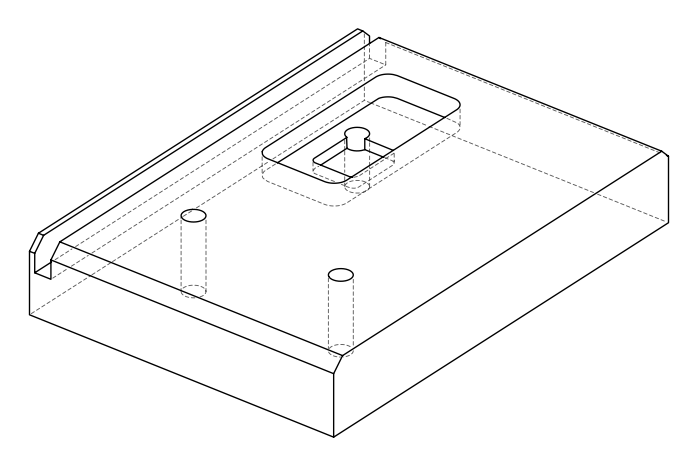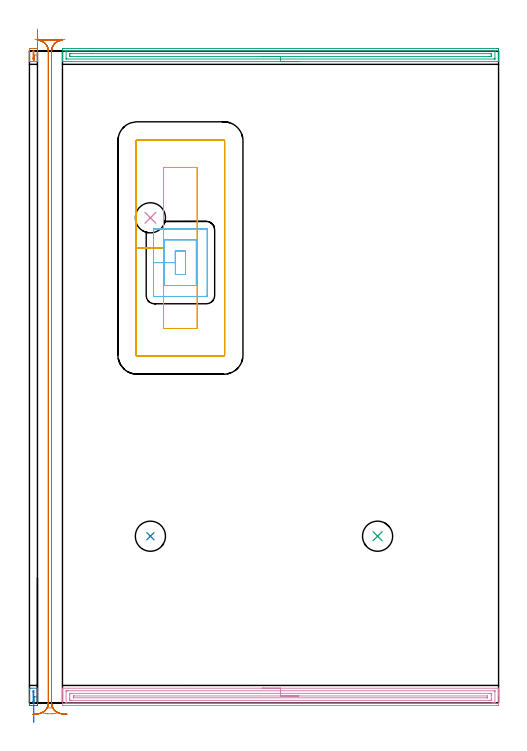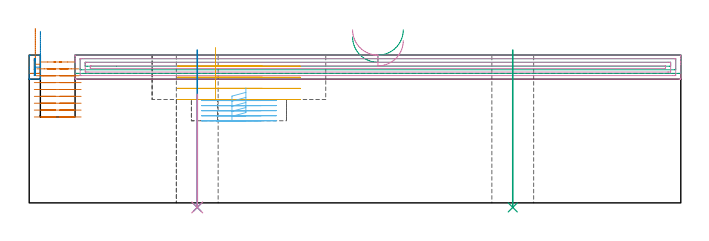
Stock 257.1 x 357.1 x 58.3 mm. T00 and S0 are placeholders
(PLAN: 10 operations, 4 tool changes, 37.1 min)
(1 AREA_MILL | FG_CHAMFER_SURFACE | UGT0205_001 | 0.3 min | 231 mm3)
(2 AREA_MILL_1 | FG_CHAMFER_SURFACE_1 | UGT0205_001 | 0.36 min | 455 mm3)
(3 AREA_MILL_2 | FG_CHAMFER_SURFACE_2 | UGT0205_001 | 5.93 min | 6308 mm3)
(4 AREA_MILL_3 | FG_CHAMFER_SURFACE_3 | UGT0205_001 | 7.84 min | 10994 mm3)
(5 MILL_RECTANGULAR_POCKET | POCKET_RECTANGULAR_STRAIGHT | UGT0201_104 | Follow Part, ap 5, ae 75% | 4.97 min | 164166 mm3)
(6 MILL_RECTANGULAR_POCKET_1 | POCKET_RECTANGULAR_STRAIGHT_1 | NXT0201_009 | Follow Part, ap 2, ae 75% | 3.08 min | 14070 mm3)
(7 MILL_RECTANGULAR_SLOT | SLOT_RECTANGULAR | NXT0201_011 | Follow Part, ap 3, ae 75% | 13.93 min | 118693 mm3)
(8 INDEXABLE_INSERT_DRILL_THROUGH_HOLE_FROM_SOLID | STEP1HOLE | NXT0302_004 | 0.25 min | 12424 mm3)
(9 INDEXABLE_INSERT_DRILL_THROUGH_HOLE_FROM_SOLID_1 | STEP1HOLE_1 | NXT0302_004 | 0.25 min | 12457 mm3)
(10 INDEXABLE_INSERT_DRILL_THROUGH_HOLE_FROM_SOLID_2 | STEP1HOLE_2 | NXT0302_004 | 0.18 min | 8312 mm3)
(TOOL UGT0205_001 | Chamfer Mill 20 x 3 x 45 deg. | D20 FL50 Z2)
(TOOL UGT0201_104 | End Mill 20 mm | D20 FL22 Z2)
(TOOL NXT0201_009 | ENDMILL 8mm [2P460-0800-NA 1630] | D8 FL26 Z6)
(TOOL NXT0201_011 | ENDMILL 12mm [2P460-1200-NA 1630] | D12 FL38 Z6)
(TOOL NXT0302_004 | Index. Insert Drill 16.5mm [880-D1650L20-05] | D16.5 PA176 FL83 Z2)
(OP 1 AREA_MILL)
G17 G21 G94 G90
T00 M6
G54
G17 G0 G90 X4.4 Y369.142 S1061 M3
G43 Z68.3 H0
Z54.7
G94 G1 Y368.499 Z54.111 F250.
Y367.807 Z53.58
Y367.071 Z53.111
Y366.297 Z52.708
Y365.491 Z52.374
Y364.659 Z52.112
Y363.808 Z51.923
Y362.943 Z51.809
Y362.071 Z51.771
Y361.199 Z51.809
Y360.335 Z51.923
Y359.483 Z52.112
Y358.651 Z52.374
Y357.845 Z52.708
Y357.071 Z53.111
Y356.335 Z53.58
Y355.643 Z54.111
Y355. Z54.7
Y351.902 Z57.798
X4.39 Y351.407 Z58.293
X3.961 Y351.4 Z58.3
X0.439
X0.01 Y351.407 Z58.293
X0. Y351.901 Z57.799
Y356.328 Z53.372
Y357.213 Z52.481
X0.001 Y358.537 Z51.157
X0.006 Y358.59 Z51.104
X0.439 Y358.6 Z51.1
X3.081
X3.462
X3.961 Y358.598 Z51.102
X4.394 Y358.59 Z51.104
X4.399 Y358.537 Z51.157
X4.4 Y357.213 Z52.481
Y356.33 Z53.37
Y355. Z54.7
X2.4
Y353.471 Z56.229
X2.399 Y353.27 Z56.43
X2.393 Y352.869 Z56.831
X2.39 Y352.82 Z56.88
X2.385 Y352.818 Z56.882
X2.36 Y352.816 Z56.884
X2.093 Y352.814 Z56.886
X2.04 Y352.816 Z56.884
X2.015 Y352.818 Z56.882
X2.01 Y352.82 Z56.88
X2.007 Y352.869 Z56.831
X2.001 Y353.27 Z56.43
X2. Y353.471 Z56.229
Y357.012 Z52.688
X2.002 Y357.112 Z52.588
X2.004 Y357.129 Z52.571
X2.014 Y357.179 Z52.521
X2.172 Y357.185 Z52.515
X2.2
X2.228
X2.386 Y357.179 Z52.521
X2.396 Y357.129 Z52.571
X2.398 Y357.112 Z52.588
X2.4 Y357.012 Z52.688
Y356.328 Z53.372
Y355. Z54.7
Y354.411 Z55.343
Y353.88 Z56.035
Y353.411 Z56.771
Y353.008 Z57.545
Y352.674 Z58.351
Y352.412 Z59.183
Y352.223 Z60.035
Y352.109 Z60.899
Y352.071 Z61.771
Y352.109 Z62.643
Y352.223 Z63.508
Y352.412 Z64.359
Y352.674 Z65.191
Y353.008 Z65.997
Y353.411 Z66.771
Y353.88 Z67.507
Y354.411 Z68.199
Y355. Z68.842
M5
M2
(OP 2 AREA_MILL_1)
G17 G21 G94 G90
T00 M6
G54
G17 G0 G90 X4.4 Y3.198 S1061 M3
G43 Z68.3 H0
Z67.695
G94 G1 Y3.79 Z67.054 F250.
Y4.324 Z66.364
Y4.795 Z65.63
Y5.201 Z64.858
Y5.538 Z64.053
Y5.804 Z63.222
Y5.996 Z62.371
Y6.113 Z61.506
Y6.154 Z60.635
Y6.12 Z59.763
Y6.009 Z58.898
Y5.824 Z58.046
Y5.564 Z57.213
Y5.234 Z56.405
Y4.834 Z55.63
Y4.368 Z54.892
Y3.84 Z54.198
Y3.253 Z53.553
Y2.374 Z52.667
Y-0.689 Z49.606
X4.396 Y-1.129 Z49.167
X4.392 Y-1.491 Z48.805
X4.328 Y-1.494 Z48.802
X3.961 Y-1.5 Z48.8
X0.439
X0.072 Y-1.493 Z48.802
X0.008 Y-1.49 Z48.805
X0. Y-1.129 Z49.166
Y2.374 Z52.667
Y3.247 Z53.547
Y7.629 Z57.929
X0.01 Y7.993 Z58.293
X0.439 Y8. Z58.3
X3.961
X4.39 Y7.993 Z58.293
X4.4 Y7.63 Z57.93
Y3.253 Z53.553
X2.4
Y1.3 Z51.6
X2.399 Y0.623 Z50.923
X2.398 Y0.426 Z50.726
X2.39 Y0.225 Z50.525
X2.369 Y-0.079 Z50.221
X2.2 Y-0.08 Z50.22
X2.025 Y-0.079 Z50.221
X2.01 Y-0.07 Z50.23
X2.004 Y-0.058 Z50.242
X2. Y0.623 Z50.923
Y0.822 Z51.122
X2.001 Y5.877 Z56.177
X2.002 Y6.074 Z56.374
X2.01 Y6.275 Z56.575
X2.031 Y6.579 Z56.879
X2.2 Y6.58 Z56.88
X2.375 Y6.579 Z56.879
X2.391 Y6.57 Z56.87
X2.396 Y6.558 Z56.858
X2.4 Y5.877 Z56.177
Y5.678 Z55.978
Y3.253 Z53.553
Y2.61 Z52.963
Y1.917 Z52.432
Y1.182 Z51.964
Y0.408 Z51.561
Y-0.398 Z51.227
Y-1.23 Z50.965
Y-2.082 Z50.776
Y-2.947 Z50.662
Y-3.818 Z50.624
Y-4.69 Z50.662
Y-5.555 Z50.776
Y-6.407 Z50.965
Y-7.239 Z51.227
Y-8.045 Z51.561
Y-8.818 Z51.964
Y-9.554 Z52.432
Y-10.246 Z52.963
Y-10.889 Z53.553
G0 Z68.3
M5
M2
(OP 3 AREA_MILL_2)
G17 G21 G94 G90
T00 M6
G54
G17 G0 G90 X147.6 Y351.4 S1061 M3
G43 Z68.3 H0
G94 G1 X147.562 Z67.428 F250.
X147.448 Z66.563
X147.259 Z65.712
X146.997 Z64.88
X146.663 Z64.074
X146.26 Z63.3
X145.792 Z62.564
X145.26 Z61.872
X144.671 Z61.229
X144.028 Z60.64
X143.336 Z60.108
X142.6 Z59.64
X141.826 Z59.237
X141.02 Z58.903
X140.188 Z58.641
X139.336 Z58.452
X138.472 Z58.338
X137.6 Z58.3
X18.277
X18.108 Y351.403 Z58.288
X18.1 Y351.424 Z58.267
Y351.799 Z57.901
Y352.084 Z57.615
Y352.787 Z56.908
Y354.024 Z55.673
Y354.558 Z55.137
Y355.176 Z54.52
Y357.831 Z51.866
X18.103 Y358.098 Z51.599
X18.109 Y358.592 Z51.106
X18.223 Y358.595 Z51.103
X18.724 Y358.6 Z51.1
X255.969
X256.476 Y358.599 Z51.101
X256.978 Y358.595 Z51.103
X257.091 Y358.592 Z51.106
X257.1 Y358.098 Z51.599
Y354.558 Z55.137
Y353.139 Z56.557
Y352.787 Z56.908
Y352.084 Z57.615
Y351.799 Z57.901
Y351.424 Z58.267
X257.092 Y351.403 Z58.288
X256.923 Y351.4 Z58.3
X137.6
Y352.814 Z56.886
X20.484 Y352.815 Z56.885
X20.11 Y352.828 Z56.872
X20.105 Y352.943 Z56.757
X20.101 Y353.195 Z56.505
Y356.735 Z52.965
X20.11 Y357.143 Z52.557
X20.115 Y357.18 Z52.52
X20.134 Y357.182 Z52.518
X20.187 Y357.185 Z52.515
X20.295 Y357.186 Z52.514
X20.512
X254.716 Y357.185 Z52.515
X255.09 Y357.172 Z52.528
X255.095 Y357.057 Z52.643
X255.099 Y356.805 Z52.895
Y353.266 Z56.434
X255.09 Y352.857 Z56.843
X255.085 Y352.82 Z56.88
X255.066 Y352.818 Z56.882
X255.013 Y352.815 Z56.885
X254.905 Y352.814 Z56.886
X254.688
X137.6
Y354.228 Z55.472
X22.631 Y354.229 Z55.471
X22.3 Y354.23 Z55.47
X22.189 Y354.232 Z55.468
X22.11 Y354.235 Z55.465
X22.106 Y354.36 Z55.34
X22.102 Y354.558 Z55.142
X22.1 Y354.755 Z54.945
Y355.443 Z54.257
X22.101 Y355.639 Z54.061
X22.105 Y355.706 Z53.994
X22.11 Y355.754 Z53.946
X22.136 Y355.765 Z53.935
X22.3 Y355.767 Z53.933
X22.862 Y355.771 Z53.929
X34.454 Y355.772 Z53.928
X252.569 Y355.771 Z53.929
X252.9 Y355.77 Z53.93
X253.011 Y355.768 Z53.932
X253.09 Y355.765 Z53.935
X253.094 Y355.64 Z54.06
X253.098 Y355.443 Z54.257
X253.1 Y355.245 Z54.455
Y354.558 Z55.142
X253.099 Y354.361 Z55.339
X253.095 Y354.294 Z55.406
X253.09 Y354.244 Z55.456
X253.081 Y354.235 Z55.465
X253.066 Y354.233 Z55.467
X252.9 Y354.231 Z55.469
X252.339 Y354.229 Z55.471
X252.007 Y354.228 Z55.472
X137.6
X136.728 Z55.51
X135.864 Z55.623
X135.012 Z55.812
X134.18 Z56.075
X133.374 Z56.408
X132.6 Z56.811
X131.864 Z57.28
X131.172 Z57.811
X130.529 Z58.4
X129.94 Z59.044
X129.408 Z59.736
X128.94 Z60.472
X128.537 Z61.245
X128.203 Z62.051
X127.941 Z62.883
X127.752 Z63.735
X127.638 Z64.6
X127.6 Z65.472
G0 Z68.3
M5
M2
(OP 4 AREA_MILL_3)
G17 G21 G94 G90
T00 M6
G54
G17 G0 G90 X127.6 Y8. S1061 M3
G43 Z68.3 H0
G94 G1 X127.638 Z67.428 F250.
X127.752 Z66.563
X127.941 Z65.712
X128.203 Z64.88
X128.537 Z64.074
X128.94 Z63.3
X129.408 Z62.564
X129.94 Z61.872
X130.529 Z61.229
X131.172 Z60.64
X131.864 Z60.108
X132.6 Z59.64
X133.374 Z59.237
X134.18 Z58.903
X135.012 Z58.641
X135.863 Z58.452
X136.728 Z58.338
X137.6 Z58.3
X256.923
X257.09 Y7.997 Z58.289
X257.097 Y7.855 Z58.147
X257.1 Y7.705 Z58.005
Y7.448 Z57.748
Y6.753 Z57.048
Y5.529 Z55.826
Y5.001 Z55.296
Y4.39 Z54.685
Y-1.129 Z49.169
X257.097 Y-1.396 Z48.902
X257.09 Y-1.492 Z48.806
X256.991 Y-1.499 Z48.799
X256.476 Y-1.5 Z48.8
X18.724
X18.204 Y-1.495 Z48.803
X18.11 Y-1.492 Z48.806
X18.1 Y-1.393 Z48.905
Y5.001 Z55.296
Y5.529 Z55.826
Y5.877 Z56.173
Y6.405 Z56.701
Y6.753 Z57.048
Y7.448 Z57.748
Y7.705 Z58.005
X18.103 Y7.855 Z58.147
X18.11 Y7.997 Z58.289
X18.277 Y8. Z58.3
X137.6
Y6.586 Z56.886
X254.688 Y6.585 Z56.885
X254.86 Y6.584 Z56.884
X255.043 Y6.58 Z56.88
X255.082 Y6.579 Z56.879
X255.09 Y6.557 Z56.857
X255.093 Y6.524 Z56.824
X255.099 Y6.35 Z56.65
Y0.22 Z50.52
X255.096 Y0.085 Z50.385
X255.09 Y-0.023 Z50.277
X255.085 Y-0.079 Z50.221
X255.049 Y-0.08 Z50.22
X254.688 Y-0.084 Z50.216
X254.517 Y-0.085 Z50.215
X253.794 Y-0.086 Z50.214
X20.512 Y-0.085 Z50.215
X20.34 Y-0.084 Z50.216
X20.157 Y-0.08 Z50.22
X20.118 Y-0.079 Z50.221
X20.11 Y-0.057 Z50.243
X20.107 Y-0.024 Z50.276
X20.101 Y0.15 Z50.45
Y6.28 Z56.58
X20.104 Y6.415 Z56.715
X20.11 Y6.522 Z56.822
X20.115 Y6.579 Z56.879
X20.151 Y6.58 Z56.88
X20.512 Y6.584 Z56.884
X20.683 Y6.585 Z56.885
X21.406 Y6.586 Z56.886
X137.6
Y5.172 Z55.472
X252.007 Y5.171 Z55.471
X252.728 Y5.17 Z55.47
X252.9 Y5.168 Z55.468
X253.065 Y5.165 Z55.465
X253.09 Y5.001 Z55.301
X253.096 Y4.81 Z55.11
X253.099 Y4.126 Z54.426
X253.1 Y3.93 Z54.23
Y2.179 Z52.479
X253.099 Y1.499 Z51.799
X253.097 Y1.401 Z51.701
X253.092 Y1.353 Z51.653
X253.089 Y1.335 Z51.635
X253.069 Y1.333 Z51.633
X252.9 Y1.331 Z51.631
X252.18 Y1.329 Z51.629
X252.007 Y1.328 Z51.628
X23.193 Y1.329 Z51.629
X22.472 Y1.33 Z51.63
X22.3 Y1.332 Z51.632
X22.135 Y1.335 Z51.635
X22.11 Y1.499 Z51.799
X22.104 Y1.69 Z51.99
X22.1 Y2.374 Z52.674
Y2.57 Z52.87
Y4.321 Z54.621
X22.101 Y5.001 Z55.301
X22.103 Y5.099 Z55.399
X22.107 Y5.147 Z55.447
X22.111 Y5.165 Z55.465
X22.131 Y5.167 Z55.467
X22.3 Y5.169 Z55.469
X23.02 Y5.171 Z55.471
X23.193 Y5.172 Z55.472
X137.6
Y3.757 Z54.057
X250.954
X251.013 Y3.756 Z54.056
X251.075 Y3.753 Z54.053
X251.09 Y3.751 Z54.051
X251.093 Y3.731 Z54.031
X251.096 Y3.679 Z53.979
X251.1 Y3.263 Z53.563
Y3.25 Z53.55
X251.093 Y2.819 Z53.119
X251.09 Y2.766 Z53.066
X251.083 Y2.749 Z53.049
X251.047 Y2.748 Z53.048
X250.909 Y2.745 Z53.045
X250.736 Y2.743 Z53.043
X24.246
X24.187 Y2.744 Z53.044
X24.125 Y2.747 Z53.047
X24.11 Y2.749 Z53.049
X24.107 Y2.769 Z53.069
X24.104 Y2.821 Z53.121
X24.1 Y3.237 Z53.537
Y3.25 Z53.55
X24.107 Y3.681 Z53.981
X24.11 Y3.734 Z54.034
X24.117 Y3.751 Z54.051
X24.153 Y3.752 Z54.052
X24.291 Y3.755 Z54.055
X24.464 Y3.757 Z54.057
X137.6
X138.472 Z54.095
X139.336 Z54.209
X140.188 Z54.398
X141.02 Z54.66
X141.826 Z54.994
X142.6 Z55.397
X143.336 Z55.866
X144.028 Z56.397
X144.671 Z56.986
X145.26 Z57.629
X145.791 Z58.322
X146.26 Z59.057
X146.663 Z59.831
X146.997 Z60.637
X147.259 Z61.469
X147.448 Z62.321
X147.562 Z63.186
X147.6 Z64.057
G0 Z68.3
M5
M2
(OP 5 MILL_RECTANGULAR_POCKET)
G17 G21 G94 G90
T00 M6
G54
G17 G0 G90 X73.5 Y276.774 S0 M3
G43 Z68.301 H0
Z61.301
G94 G1 Y249.25 Z53.925 F250.
Y205.1 F500.
X92.
Y293.4
X73.5
Y249.25
X58.5
Y190.6
G3 X59. Y190.1 R0.5
G1 X106.5
G3 X107. Y190.6 R0.5
G1 Y307.9
G3 X106.5 Y308.4 R0.5
G1 X59.
G3 X58.5 Y307.9 R0.5
G1 Y249.25
Y248.25
G0 X73.5 Y276.774 Z56.925
G1 Y249.25 Z49.55 F250.
Y205.1 F500.
X92.
Y293.4
X73.5
Y249.25
X58.5
Y190.6
G3 X59. Y190.1 R0.5
G1 X106.5
G3 X107. Y190.6 R0.5
G1 Y307.9
G3 X106.5 Y308.4 R0.5
G1 X59.
G3 X58.5 Y307.9 R0.5
G1 Y249.25
Y248.25
G0 X73.5 Y276.774 Z52.55
G1 Y249.25 Z45.175 F250.
Y205.1 F500.
X92.
Y293.4
X73.5
Y249.25
X58.5
Y190.6
G3 X59. Y190.1 R0.5
G1 X106.5
G3 X107. Y190.6 R0.5
G1 Y307.9
G3 X106.5 Y308.4 R0.5
G1 X59.
G3 X58.5 Y307.9 R0.5
G1 Y249.25
Y248.25
G0 X73.5 Y276.774 Z48.175
G1 Y249.25 Z40.8 F250.
Y205.1 F500.
X92.
Y293.4
X73.5
Y249.25
X58.5
Y190.6
G3 X59. Y190.1 R0.5
G1 X106.5
G3 X107. Y190.6 R0.5
G1 Y307.9
G3 X106.5 Y308.4 R0.5
G1 X59.
G3 X58.5 Y307.9 R0.5
G1 Y249.25
Y248.25
G0 Z68.301
M5
M2
(OP 6 MILL_RECTANGULAR_POCKET_1)
G17 G21 G94 G90
T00 M6
G54
G17 G0 G90 X85.5 Y241.218 S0 M3
G43 Z68.301 H1
Z45.362
G94 G1 Y247.8 Z43.598 F250.
X80. Z42.124
Y241.25 Z40.369
Y234.7 F500.
X85.5
Y247.8
X80.
Y241.25
X74.
Y228.7
X91.5
Y253.8
X74.
Y241.25
X68.
Y223.2
G3 X68.5 Y222.7 R0.5
G1 X97.
G3 X97.5 Y223.2 R0.5
G1 Y259.3
G3 X97. Y259.8 R0.5
G1 X68.
Y241.25
Y240.25
G0 X85.5 Y241.218 Z43.369
G1 Y247.8 Z41.606 F250.
X80. Z40.132
Y241.25 Z38.377
Y234.7 F500.
X85.5
Y247.8
X80.
Y241.25
X74.
Y228.7
X91.5
Y253.8
X74.
Y241.25
X68.
Y223.2
G3 X68.5 Y222.7 R0.5
G1 X97.
G3 X97.5 Y223.2 R0.5
G1 Y259.3
G3 X97. Y259.8 R0.5
G1 X68.
Y241.25
Y240.25
G0 X85.5 Y241.218 Z41.377
G1 Y247.8 Z39.613 F250.
X80. Z38.14
Y241.25 Z36.385
Y234.7 F500.
X85.5
Y247.8
X80.
Y241.25
X74.
Y228.7
X91.5
Y253.8
X74.
Y241.25
X68.
Y223.2
G3 X68.5 Y222.7 R0.5
G1 X97.
G3 X97.5 Y223.2 R0.5
G1 Y259.3
G3 X97. Y259.8 R0.5
G1 X68.
Y241.25
Y240.25
G0 X85.5 Y241.218 Z39.385
G1 Y247.8 Z37.621 F250.
X80. Z36.147
Y241.25 Z34.392
Y234.7 F500.
X85.5
Y247.8
X80.
Y241.25
X74.
Y228.7
X91.5
Y253.8
X74.
Y241.25
X68.
Y223.2
G3 X68.5 Y222.7 R0.5
G1 X97.
G3 X97.5 Y223.2 R0.5
G1 Y259.3
G3 X97. Y259.8 R0.5
G1 X68.
Y241.25
Y240.25
G0 X85.5 Y241.218 Z37.392
G1 Y247.8 Z35.629 F250.
X80. Z34.155
Y241.25 Z32.4
Y234.7 F500.
X85.5
Y247.8
X80.
Y241.25
X74.
Y228.7
X91.5
Y253.8
X74.
Y241.25
X68.
Y223.2
G3 X68.5 Y222.7 R0.5
G1 X97.
G3 X97.5 Y223.2 R0.5
G1 Y259.3
G3 X97. Y259.8 R0.5
G1 X68.
Y241.25
Y240.25
G0 Z68.301
M5
M2
(OP 7 MILL_RECTANGULAR_SLOT)
G17 G21 G94 G90
T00 M6
G54
G17 G0 G90 X4.69 Y363.802 S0 M3
G43 Z68.301 H1
Z55.589
G94 G1 X7.313 Y362.345 F250.
G2 X10.4 Y357.1 R6. F500.
G1 Y0.
G2 X9.782 Y-2.651 R6.
G3 X12.72 Y-2.656 R6.
G2 X12.1 Y0. R6.
G1 Y357.1
G2 X15.19 Y362.347 R6.
G1 X17.813 Y363.802 F250.
G0 X3.02 Y363.665 Z52.878
G1 X5.922 Y362.904
G2 X10.4 Y357.1 R6. F500.
G1 Y0.
G2 X7.098 Y-5.359 R6.
G3 X9.796 Y-6. R6.
G1 X12.71
G3 X15.405 Y-5.361 R6.
G2 X12.1 Y0. R6.
G1 Y357.1
G2 X16.579 Y362.904 R6.
G1 X19.481 Y363.665 F250.
G0 Z68.301
X19.728 Y-6.508
Z50.167
G1 X16.799 Y-5.857
G2 X12.1 Y0. R6. F500.
G1 Y357.1
G2 X17.754 Y363.09 R6.
G1 Y363.1
X4.746
Y363.09
G2 X10.4 Y357.1 R6.
G1 Y0.
G2 X5.693 Y-5.859 R6.
G1 X2.763 Y-6.505 F250.
G0 X20.486 Y-6.27 Z47.456
G1 X17.501 Y-5.97
G2 X12.1 Y0. R6. F500.
G1 Y357.1
G2 X17.754 Y363.09 R6.
G1 Y363.1
X4.746
Y363.09
G2 X10.4 Y357.1 R6.
G1 Y0.
G2 X4.999 Y-5.97 R6.
G1 X2.014 Y-6.27 F250.
G0 X20.486 Z44.745
G1 X17.501 Y-5.97
G2 X12.1 Y0. R6. F500.
G1 Y357.1
G2 X17.754 Y363.09 R6.
G1 Y363.1
X4.746
Y363.09
G2 X10.4 Y357.1 R6.
G1 Y0.
G2 X4.999 Y-5.97 R6.
G1 X2.014 Y-6.27 F250.
G0 X20.486 Z42.034
G1 X17.501 Y-5.97
G2 X12.1 Y0. R6. F500.
G1 Y357.1
G2 X17.754 Y363.09 R6.
G1 Y363.1
X4.746
Y363.09
G2 X10.4 Y357.1 R6.
G1 Y0.
G2 X4.999 Y-5.97 R6.
G1 X2.014 Y-6.27 F250.
G0 X20.486 Z39.322
G1 X17.501 Y-5.97
G2 X12.1 Y0. R6. F500.
G1 Y357.1
G2 X17.754 Y363.09 R6.
G1 Y363.1
X4.746
Y363.09
G2 X10.4 Y357.1 R6.
G1 Y0.
G2 X4.999 Y-5.97 R6.
G1 X2.014 Y-6.27 F250.
G0 X20.486 Z36.611
G1 X17.501 Y-5.97
G2 X12.1 Y0. R6. F500.
G1 Y357.1
G2 X17.754 Y363.09 R6.
G1 Y363.1
X4.746
Y363.09
G2 X10.4 Y357.1 R6.
G1 Y0.
G2 X4.999 Y-5.97 R6.
G1 X2.014 Y-6.27 F250.
G0 X20.486 Z33.9
G1 X17.501 Y-5.97
G2 X12.1 Y0. R6. F500.
G1 Y357.1
G2 X17.754 Y363.09 R6.
G1 Y363.1
X4.746
Y363.09
G2 X10.4 Y357.1 R6.
G1 Y0.
G2 X4.999 Y-5.97 R6.
G1 X2.014 Y-6.27 F250.
G0 Z68.301
M5
M2
(OP 8 INDEXABLE_INSERT_DRILL_THROUGH_HOLE_FROM_SOLID)
G17 G21 G94 G90
T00 M6
G54
G17 G0 G90 X66.3 Y91.3 S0 M3
G43 Z68.3 H1
G94 G81 G98 Z-1.788 F250. R60.3
G80
M5
M2
(OP 9 INDEXABLE_INSERT_DRILL_THROUGH_HOLE_FROM_SOLID_1)
G17 G21 G94 G90
T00 M6
G54
G17 G0 G90 X190.8 Y91.3 S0 M3
G43 Z68.3 H1
G94 G81 G98 Z-1.788 F250. R60.3
G80
M5
M2
(OP 10 INDEXABLE_INSERT_DRILL_THROUGH_HOLE_FROM_SOLID_2)
G17 G21 G94 G90
T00 M6
G54
G17 G0 G90 X66.3 Y265.8 S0 M3
G43 Z68.3 H1
G94 G81 G98 Z-1.788 F250. R42.8
G80
M5
M2
